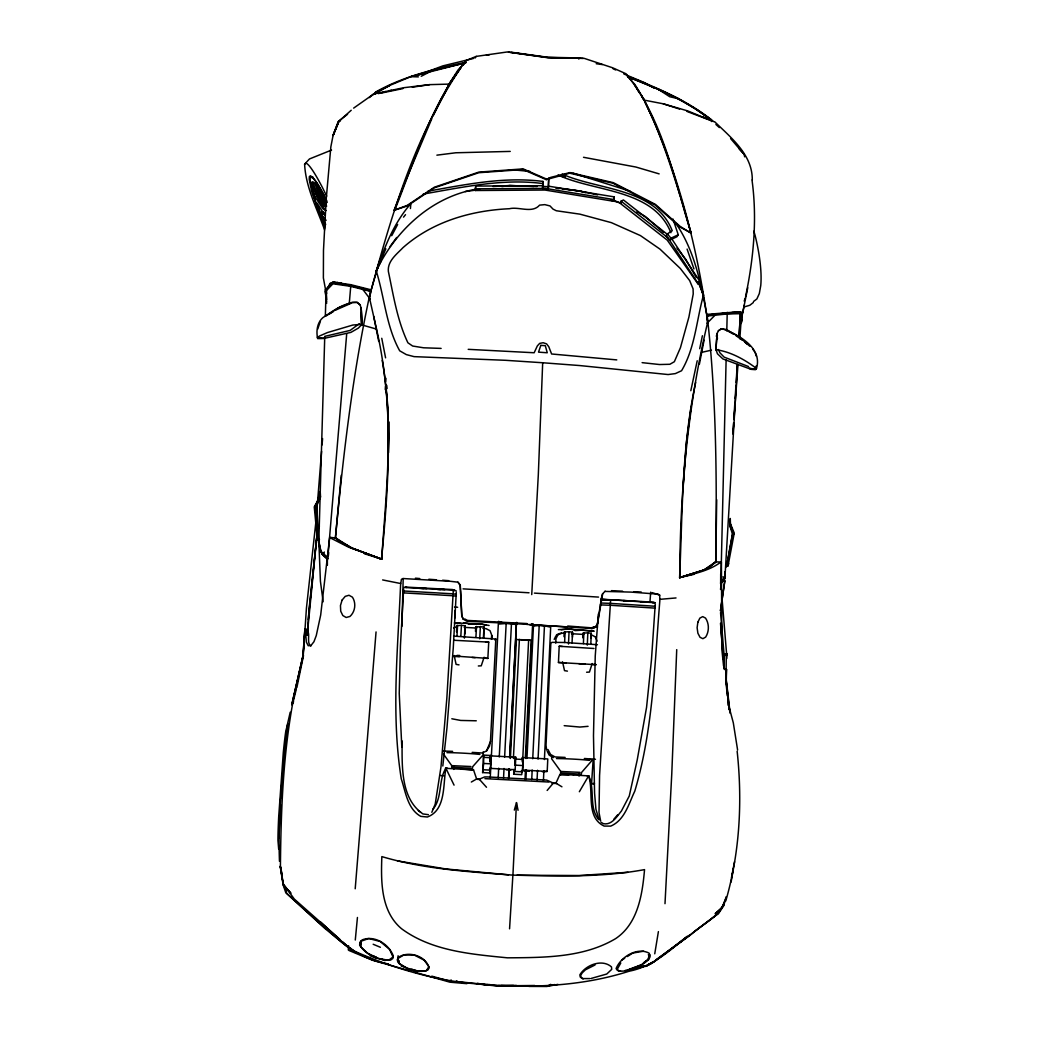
<?xml version="1.0" encoding="UTF-8"?>
<svg xmlns="http://www.w3.org/2000/svg" width="1039" height="1039" viewBox="0 0 1039 1039"><rect width="100%" height="100%" fill="white"/><g stroke="black" fill="none" stroke-linecap="round" stroke-linejoin="round"><path stroke-width="1.5" d="M307.83 629.387L307.219 634.959L307.83 629.387L304.882 629.063L302.985 655.557L291.751 704.832L303.063 655.544L304.882 629.063M717.105 333.467L715.884 350.026L717.04 333.623L718.443 330.688L721.326 328.779M548.293 188.89L548.722 178.344L548.293 188.89L542.566 188.436L542.929 181.422C504.357 176.448 465.966 184.474 428.12 191.15M542.566 188.436L542.929 181.422M364.403 553.748L381.651 559.125C386.118 493.135 393.755 426.146 382.235 360.468M369.468 298.297L371.183 290.115C391.872 213.216 415.652 134.538 460.615 68.106M513.915 769.47L513.682 774.224L521.695 774.652L522.877 765.561L522.552 757.21L522.318 761.964M375.196 94.172L375.209 92.926L390.222 85.198L411.184 76.509L431.899 70.6M695.662 382.495C681.714 446.536 682.571 512.448 679.584 577.593L704.039 569.982L715.767 562.398C716.923 480.083 716.507 397.249 707.156 315.44L716.04 314.077L740.482 312.882L741.093 320.999L739.82 338.766M715.767 562.398L716.715 499.759M726.495 669.272L726.3 679.987L730.118 713.286M514.331 810.095L516.474 802.615L512.967 874.254M720.65 583.866L720.702 573.931M388.521 452.601L389.118 422.003M321.493 338.324L317.557 338.117C316.116 331.025 317.129 322.726 322.817 317.687C333.155 310.921 344.493 302.141 357.286 302.336L359.988 304.687C363.533 312.258 361.52 342.415 361.04 312.284M490.811 763.834L490.668 755.483L483.564 755.106L482.628 772.574L489.746 772.951L490.811 763.834L483.667 763.457L483.564 755.106M726.118 359.741L720.858 582.749L724.962 577.281L737.456 364.468M726.793 330.87L727.209 313.233M512.889 875.124L517.032 875.228C559.553 876.228 602.516 877.358 644.544 869.617C642.349 894.566 637.985 923.697 615.582 938.659C583.243 957.867 543.865 957.542 507.409 957.828C471.161 954.179 431.769 951.088 401.509 928.697C380.781 911.294 380.923 881.527 381.845 856.604C422.925 868.825 466.004 871.526 508.5 874.812L512.889 875.124L509.565 928.814M387.755 469.16L388.612 436.848L387.911 407.6L385.872 385.04M380.274 258.802L376.274 271.062C384.534 297.362 386.183 326.493 399.703 350.805L406.327 354.598L414.08 356.637L505.512 360.299L542.683 362.754L538.319 474.693L531.734 594.607M726.313 669.038L726.014 679.987L729.17 709.832M324.726 337.259L318.83 541.28L321.103 552.203L327.792 558.424M325.337 316.375L326.09 290.686L333.22 282.998L350.792 285.634L370.663 290.816C352.715 372.235 343.169 455.537 335.35 538.54L341.273 475.213M361.663 324.623L361.091 307.843M726.456 669.246L726.131 680L729.417 709.598M726.793 658.505L726.936 653.895L724.053 653.882L723.482 659.362L724.053 653.882M676.727 649.635L671.778 773.704L664.999 903.683M548.709 186.202L614.114 196.852L614.14 199.592L613.452 201.241L544.968 190.046L475.304 190.514L475.719 186.072L542.267 185.708M403.197 578.567L401.898 626.426M560.541 775.107L560.683 771.912M582.723 637.764L582.918 633.154L587.827 632.829L591.282 633.271L591.243 638.271M583.399 643.596L583.866 632.829M579.048 776.094L579.191 772.899M587.295 645.141L587.827 632.829M590.814 644.037L591.282 633.271M563.982 636.647L564.19 632.05L569.06 631.712L572.528 632.167L572.515 637.154M564.619 642.492L565.112 631.725M551.787 755.691L551.631 758.795L560.8 771.483L560.722 773.055L581.411 774.159L581.476 772.587L591.568 760.964M568.489 644.024L569.06 631.712M572.047 642.92L572.528 632.167M537.059 779.899L537.527 770.263M538.059 759.028L544.462 625.777L539.202 625.465L532.526 626.14L526.02 758.548M543.423 780.523L543.878 770.834M544.41 759.535L550.683 627.218L544.462 625.777M542.371 771.808L547.202 771.419L547.787 758.951L523.331 757.626L521.942 758.314M555.735 643.128L555.943 638.764L557.956 634.725L562.164 633.154L565.242 633.335M566.32 662.947L558.45 662.492L559.203 646.258L562.346 646.44M522.669 760.626L528.643 639.946L516.435 639.53L510.396 758.483M523.331 757.626L522.721 770.107L547.202 771.419M525.344 757.678L531.124 640.388L528.643 639.946M524.994 779.536L525.461 769.847M525.916 779.419L526.396 769.704M526.955 758.366L533.462 625.634M531.721 779.614L532.189 769.977M532.734 758.743L539.202 625.465M729.846 525.76L730.274 518.474L730.443 523.825L732.872 532.617L726.482 566.93L732.417 533.981L729.846 525.76L733.937 534.293M503.538 778.12L504.032 768.483M504.616 757.223L511.461 623.803L506.175 623.491L498.33 624.101L491.356 756.678M508.552 778.497L509.045 768.782M509.617 757.431L516.37 624.608L511.461 623.803M508.733 778.679L509.227 768.99M509.798 757.678L516.37 624.608M516.305 622.868L517.227 623.699L516.799 622.335M513.396 758.509L519.396 639.401M513.837 770.289L515.162 769.704L515.786 757.223L491.265 755.898L490.148 756.587L489.901 761.236M655.167 608.14L610.218 605.269L610.322 603.373L601.75 603.036M492.096 638.66L492.252 635.738M472.148 752.379L482.122 752.989L486.486 751.002L489.447 746.314L490.447 741.534L495.824 639.024L453.601 636.115M489.746 772.951L489.992 768.185M490.239 763.418L490.668 755.483M489.486 768.977L490.616 768.392L491.265 755.898M490.252 777.692L490.759 768.003M501.395 621.893L498.188 622.556L498.746 621.257M498.188 777.834L498.681 768.185M499.265 756.937L506.175 623.491M280.699 814.732L281.037 808.446M456.277 592.36L453.277 647.726L446.991 727.56L442.809 766.016M475.485 631.413L475.745 626.79L483.992 626.907L483.758 638.089M475.914 637.258L476.511 626.452M479.719 638.803L480.382 626.439M483.408 637.699L483.992 626.907M484.694 658.207L487.862 658.388L488.733 642.115L485.564 641.933M483.135 751.976L482.966 755.093L472.602 766.756L472.524 768.341L451.653 767.224L451.731 765.639L443.549 754.197M491.434 639.349L491.668 634.959L490.057 630.712L486.005 628.634L482.888 628.452M331.545 150.071L309.479 158.954L304.609 164.162C305.7 187.163 316.908 208.514 324.61 229.892M460.835 636.141L461.433 625.322L456.848 625.673L456.498 631.842M453.705 769.405L453.887 766.198M464.381 638.128L465.069 625.777L461.433 625.322M465.017 633.881L465.069 625.777M652.492 602.737L655.323 602.763L610.646 599.737L599.568 775.458L599.022 812.602L600.646 821.018M403.652 588.931L400.444 645.596L399.236 693.416L401.807 747.08M456.965 636.141L457.576 625.335M739.067 337.065L740.482 312.882L738.963 337.117M279.816 817.29L280.569 804.744M281.647 798.186L282.011 792.601M293.582 701.702L292.154 704.416L303.232 655.57L306.44 608.114L316.077 520.214M456.238 596.191L453.134 595.75L453.251 593.84L456.368 594.321M317.233 532.656L307.206 635.232L309.18 608.088L317.233 532.63L308.219 619.634M403.755 587.464L453.329 590.165L446.848 698.091L440.978 766.99L435.211 804.108L431.821 812.316M732.989 432.458L733.599 422.769M734.002 416.301L734.82 403.366M735.118 398.521L735.924 385.599M736.131 382.365L737.248 364.585M455.757 623.504L459.693 622.803M348.597 945.75L348.325 950.023L349.26 950.607L372.78 960.335L411.34 971.257M385.235 389.573L385.443 386.352M385.768 381.521L385.976 378.3M454.705 618.166L455.225 610.257M593.191 759.288L591.568 783.484L594.464 783.484M655.245 604.217L651.427 660.259L646.557 707.364L637.245 759.834L629.283 795.965L621.426 811.017C616.919 816.433 611.88 825.369 603.386 823.693L601.062 822.317M281.374 792.263L283.764 760.405A75.808 3.052 -85.9 0 1 287.582 723.676L290.219 712.209M399.093 963.491L397.898 958.49L403.911 954.906L414.314 955.075L424.211 960.192L428.873 966.66L426.224 970.855L417.652 971.036L406.911 968.088L399.093 963.491L399.275 960.945M732.963 434.081L733.781 422.769M734.015 419.535L737.963 364.611M598.334 613.984L595.243 656.025L593.49 735.625L594.568 793.069L595.931 809.277L599.074 819.823M683.052 488.577L686.441 442.341L691.182 406.184M381.975 554.865L381.651 559.125L348.559 547.189L329.636 537.54L320.687 615.01L316.259 635.608L313.934 641.751L310.934 645.544L308.206 645.713L306.349 642.063L305.453 630.556M360.715 945.386L361.014 941.477M649.985 601.542L650.713 592.139M316.466 515.409L321.571 451.368M322.077 444.965L322.584 438.562M482.628 772.574L483.667 763.457M604.932 591.412L630.972 592.1L658.181 594.152L659.687 595.152L659.804 601.1C654.596 664.674 653.089 729.664 634.79 791.147C628.803 803.576 624.712 820.226 610.711 826.109L604.127 826.07C585.489 817.238 594.074 792.056 588.632 775.873L573.359 775.016M355.208 888.774L376.053 631.933M397.898 958.49L398.119 955.763M410.431 208.54L410.834 203.618C389.937 227.606 379.949 258.815 371.468 288.972M283.79 768.172L284.179 763.626M346.714 333.727L327.934 556.826M349.299 303.271L350.792 285.634M328.402 555.657L328.688 552.605M357.442 917.476L355.286 940.022M475.304 190.514L475.719 186.072M284.959 755.132L285.231 752.457M354.299 951.166L350.104 947.932M350.922 284.712L370.858 289.764L370.481 291.388L350.74 286.361L350.922 284.712L340.428 283.205M707.533 322.921L706.676 314.674C695.714 241.308 677.012 168.604 644.829 101.549C659.817 131.836 670.22 164.084 680.272 196.293M720.521 589.516L721.157 583.931M285.907 746.093L286.257 743.067M724.079 666.064L724.027 655.051L725.716 655.064M726.936 653.895L726.742 655.492L724.131 655.154M723.819 662.752L724.079 654.752L720.546 612.62M307.206 635.232L307.804 630.569L306.076 630.387M387.755 417.652L387.794 439.978M658.401 931.606L654.752 953.802M725.754 901.008C739.82 852.72 742.521 801.121 737.145 751.236M720.456 610.867L724.871 580.476L720.456 610.698M287.361 728.781C282.361 772.665 277.738 817.277 279.478 861.331M613.452 201.241L614.114 196.852M316.311 505.448L320.22 491.421L320.519 496.876L316.791 505.422L318.596 540.293M716.702 339.415L717.391 335.142M755.639 369.235L756.509 368.377C762.756 347.649 738.21 334.441 722.56 328.921M687.143 936.399C669.648 950.776 652.141 966.789 629.283 971.166C579.645 987.076 526.539 988.479 474.992 983.712C434.549 980.569 392.248 967.725 356.364 951.997M602.672 593.763L597.516 623.855L595.646 627.062L591.892 628.517L526.799 624.426M731.105 882.033L733.326 869.007M753.652 369.287L748.911 368.261L755.132 369.092L756.379 365.728M349.156 947.464L349.026 948.204L325.142 928.671L285.816 892.774L283.179 885.098L280.218 866.214L283.309 884.76L290.569 892.813M699.377 364.234L704.091 340.117M731.482 877.526L734.547 861.721M741.171 320.194L747.768 287.764M726.3 655.297L726.105 670.025L724.884 669.623L723.534 665.648L721.936 650.232L721.391 562.112L715.429 561.8L710.897 566.19L704.039 569.982L679.766 577.632C679.935 491.759 687.766 405.937 707.65 322.298M749.885 346.299L738.898 336.766L726.235 329.441L722.495 329.064M723.741 668.856L724.027 655.051L725.975 655.077M690.818 390.703L697.221 360.754M287.595 727.287L288.284 723.962M296.842 687.623L303.518 655.518M699.702 348.675L702.39 335.727M740.716 320.908L742.197 313.83L740.742 311.817L711.975 314.505L706.611 316.012M317.7 329.103L320.402 321.246M745.573 296.583C753.613 258.503 757.327 218.8 752.015 180.085M742.625 313.064L744.353 304.998M700.364 282.647L703.429 295.271C696.494 320.324 695.039 348.091 681.558 370.741L675.363 373.598L668.103 374.547L579.645 365.546L542.683 362.754M513.682 774.224L514.305 771.419L522.344 771.847M724.105 579.749L725.261 574.684L724.793 578.58L721.014 583.061L724.105 579.749L723.105 576.658M447.38 768.211L445.887 768.25C442.887 784.627 446.108 810.004 427.367 817.005L420.782 816.368C407.483 809.004 405.626 791.835 401.262 778.808C391.054 714.871 397.859 649.648 400.56 585.308L401.379 579.346L402.963 578.528L450.355 581.308L457.939 582.178L460.29 585.061L460.42 589.957M724.235 901.995C719.728 916.775 702.481 923.905 692.039 933.84M369.481 296.972L370.546 292.569M296.219 689.532L292.491 704.507C282.972 757.444 280.92 812.316 280.426 866.227L283.024 882.202M350.572 948.464L350.364 949.282L353.364 951.308L353.611 950.477M724.105 903.06L721.586 908.268L715.092 913.671M726.04 896.852L723.806 905.566L715.624 913.398M728.638 563.502L727.988 566.138L734.261 533.033L730.443 523.825M724.949 900.047L723.339 906.281L718.572 913.476L653.609 962.101M667.752 234.645L623.439 199.969L621.049 201.15L620.387 203.475L667.22 240.1L697.909 283.855L699.741 281.192L671.181 237.97M546.397 179.02L523.149 168.889L478.823 172.11L434.367 187.215L407.262 205.358L394.08 210.255L407.223 205.969L434.289 187.838L478.719 172.721L522.994 169.526L546.228 179.617L550.787 177.357L569.943 172.578L613.283 182.656L655.414 204.384L680.038 226.32L691.143 233.307L683.065 205.203M744.223 301.128L745.132 298.102M465.355 62.756L465.68 61.756L463.212 65.132M592.204 663.518L589.438 672.077L586.593 672.233M319.454 539.28L318.492 542.215L320.506 551.527M649.609 954.477L647.829 959.815L644.167 962.283M484.122 657.232L481.239 665.83L478.33 665.973M323.713 338.052L319.596 338.298L317.337 337.156M716.3 336.233L717.274 333.558M394.599 210.592C415.016 159.396 431.237 104.043 466.16 60.496L476.239 56.392L507.331 51.95L548.034 57.768L584.269 58.379L612.568 67.756L626.036 73.782C662.895 118.849 674.09 178.968 691.143 233.307M340.493 120.641L338.922 120.94L333.025 135.46L338.259 121.459L339.831 121.108M454.056 785.133L445.887 768.25C438.159 780.159 442.627 798.29 432.679 809.524M457.939 582.178L460.199 585.295L460.303 587.217M394.08 210.255L404.496 183.539M333.155 135.447L338.831 121.082L347.558 114.277M405.106 182.033L431.795 118.745M317.376 531.085L319.415 526.02M486.486 751.002L490.447 741.534M376.274 271.062L378.183 266.594M379.456 263.62L380.716 260.646M381.988 257.672L385.859 248.828M391.729 235.71L397.625 224.502M471.342 782.029L476.628 778.977L479.265 779.185L484.655 776.938L487.213 776.925L546.644 780.081L553.306 783.107L555.93 783.172L559.865 774.523L568.943 774.743M433.12 115.926L449.186 84.107L457.251 72.613M322.999 554.878L319.804 549.462L321.804 553.579L327.571 558.722L322.999 554.878L324.337 552.034M327.181 289.232L329.882 283.582L333.48 281.92L365.936 289.167L371.105 291.478M554.203 639.401L555.943 635.829M451.108 979.907L450.484 981.18L448.822 980.946L431.782 976.141M381.053 261.153L376.209 270.906C395.378 230.814 431.211 197.085 475.953 189.228M279.179 847.876L278.66 848.915L277.958 840.473A60.859 2.507 -85.9 0 1 278.686 816.81L283.283 752.704A60.833 2.507 -85.9 0 1 285.868 730.716L287.647 724.131M439.77 101.848L449.186 84.107L429.588 84.64L403.937 87.692L374.196 93.939L375.209 92.926L353.637 108.121M318.817 498.772L314.259 506.889L317.389 539.89L315.259 505.655L320.519 496.876M579.346 791.731L588.632 775.873C595.282 789.25 588.632 806.991 598.438 819.239M721.365 908.541L717.845 913.801L693.857 931.983M740.404 322.739L742.002 320.259L740.833 312.064M740.236 324.285L741.846 321.804L740.703 313.687L727.222 313.947L707.325 316.025L707.104 314.375L733.261 312.207M562.125 174.058C598.113 190.332 655.323 187.54 672.22 230.723L667.298 233.931L665.973 235.918L669.571 240.217L676.909 236.749L678.246 234.775L672.999 219.047M669.571 240.217L670.973 238.178L678.246 234.775M495.032 640.167L495.824 639.024M390.119 246.477L396.664 237.489M474.992 58.093L476.239 56.392M721.767 582.736L725.144 578.165L724.728 575.138M653.622 961.582L646.907 965.504M620.79 962.984L617.322 969.166L618.478 970.881C629.283 972.361 640.777 966.828 648.635 959.581L649.518 957.049L648.349 954.62M403.535 217.138L405.509 214.683M547.15 790.458L553.306 783.107M613.828 819.239L617.776 814.706M646.271 965.906L636.18 968.491M461.069 67.496L448.991 84.094L458.056 69.964L465.68 61.756M605.153 591.178L602.451 593.983L601.516 597.594L597.373 623.971L595.516 627.179L591.762 628.634M707.078 323.259L716.04 314.168L726.69 313.336M374.378 93.549L390.222 85.016M359.26 323.739L350.169 330.402L324.61 336.402M578.736 59.002L579.827 57.976L547.683 57.262L511.617 52.275M351.221 110.264L339.182 120.966L333.051 135.577L330.857 146.785L326.194 199.215L323.48 250.425L323.376 277.92L325.791 291.011M687.156 936.503L653.167 962.465L645.505 966.465L647.609 965.556M369.313 97.601L371.845 95.575M372.3 95.159L376.3 92.172L375.534 92.068C403.041 76.522 433.951 69.132 464.576 62.535L465.42 62.756M372.456 94.809L390.222 85.198M753.249 302.596L749.794 305.284L743.781 307.037M753.457 301.557L756.86 298.972L759.314 293.595L760.743 285.66A67.795 18.962 75 0 0 755.197 235.84L753.885 231.165M677.454 944.412L690.078 934.853M655.557 960.075L690.831 934.775M715.65 561.787L704.039 569.982L679.584 577.593L694.299 574.255M498.681 622.582L501.59 621.932M304.609 164.162L306.011 163.214A69.756 7.948 67.3 0 1 322.194 187.059L326.701 196.137M642.011 964.218L649.31 958.413L650.167 955.75L649.05 953.114C637.05 946.828 620.673 956.958 616.088 968.569L617.361 970.348L620.517 971.088M718.378 330.844L721.248 328.934M622.036 959.984L624.699 958.257M627.361 956.542L632.686 953.088L643.609 951.179M550.722 984.336L548.748 985.543L554.904 984.569M329.103 314.129L333.246 311.609M336.013 309.921L351 303.336M476.628 778.977L473.537 769.912L445.38 768.289M312.168 177.942L313.297 177.266M531.903 623.932L530.929 624.504L533.332 623.907M648.531 964.231L649.401 963.737M697.909 283.855L697.468 282.465L699.741 281.192M649.089 964.763L652.193 963.036M418.392 76.873L411.184 76.691L465.914 62.665M326.064 210.566L322.921 208.722L315.181 197.059L317.246 195.929M465.602 62.834L431.899 70.717L421.224 76.276M514.461 757.899L515.786 757.223M637.907 966.166L640.647 964.867M325.402 223.554L325.545 224.775L321.571 214.566L324.038 213.463L324.999 215.177M595.035 964.971L585.399 969.829L582.243 972.842L580.723 975.335L581.074 977.4L583.204 978.894M721.118 561.891C709.156 571.021 693.805 573.749 679.584 577.593M594.386 626.673L591.503 627.829L567.723 626.023M632.167 968.517L636.53 966.828M546.228 179.617L569.736 173.201L613.049 183.254L655.128 204.995L679.74 226.905L691.312 233.022M417.327 75.418L442.835 65.886L473.459 58.457M457.03 981.037L455.926 981.452L498.993 985.855L534.734 985.504M453.575 627.933L456.42 626.881M629.387 969.205L639.284 965.556M557.761 634.206L561.489 632.894M378.352 93.64L385.703 91.549M559.865 774.523L573.554 774.964M626.166 971.244L633.621 968.906M639.582 967.036L644.063 965.634M629.491 970.283L634.842 968.803M325.817 205.982C319.116 203.28 316.817 179.422 311.96 182.15L313.895 194.02L317.35 193.085M625.166 970.452L630.712 969.075M382.001 92.913L402.911 88.588M701.611 352.364L711.468 350.169M454.381 622.906L480.966 623.907L489.083 625.491M388.638 90.848L391.56 90.302M557.956 984.375L546.839 986.479L528.877 986.414M591.126 978.452L606.763 974.024L611.724 969.348L611.49 966.919C602.165 958.542 585.658 964.945 579.853 974.842L580.23 977.024L582.398 978.582L589.892 978.569M423.263 194.046C462.628 187.332 502.46 178.318 542.579 183.526M561.177 629.777C565.047 629.127 573.307 628.127 575.022 630.595L582.827 630.128L594.139 631.218L569.177 629.153L558.385 629.608M329.882 283.582L337.272 282.478L341.896 283.556M412.327 87.185L429.588 84.64M676.025 597.944L659.934 599.334M465.199 191.54L479.537 189.605M501.863 186.591L509.837 185.513L537.189 186.488M727.326 313.284L738.028 311.895L742.197 313.83M436.887 155.162L455.822 152.772L510.227 151.408M430.419 70.899L431.899 70.717M588.074 726.326L579.918 727.053L564.19 725.664M516.448 985.453L498.395 985.53M519.5 985.777L498.421 986.154L477.07 983.894M734.885 312.22L738.028 311.895M513.539 985.466L501.162 985.504M628.037 872.292L579.255 875.526L517.032 875.228M492.889 186.539L509.837 185.513L533.721 186.488M558.45 662.492L596.191 664.687L593.035 664.505M476.265 720.793L460.693 720.443L451.822 718.767M591.256 783.809L594.269 783.679M583.035 58.34L547.917 57.509L508.5 52.119M678.064 98.64L669.7 96.718L658.492 89.432L627.634 76.73C657.077 88.185 686.493 100.731 711.598 120.29M466.901 983.66L449.9 982.18L414.431 972.127M451.731 765.639L470.901 766.522M305.128 630.712L307.83 630.673M560.8 771.483L579.996 772.354M600.776 599.659L610.646 599.737M475.615 188.812L545.462 188.423L614.14 199.592M488.733 642.115L454.303 640.284M452.614 590.347L455.043 590.36L452.355 589.529L405.158 587.061L406.781 587.451M446.913 752.639L452.887 752.73A22.884 1.065 3 0 1 474.472 753.898L479.888 754.418M453.407 655.973L487.862 658.388M556.488 758.561L562.683 758.665A22.78 1.052 2.8 0 1 584.061 759.821L589.152 760.327M486.434 54.898L489.122 54.95M484.927 778.64L548.995 782.042M457.017 655.401L459.693 655.466M641.18 592.009L633.621 591.736M441.12 348.403L423.587 347.792L412.626 346.026L407.898 342.779C397.262 320.467 393.443 295.44 388.365 271.413C387.339 261.14 396.638 254.269 402.976 247.672C432.263 221.723 470.94 210.488 509.396 208.722C518.877 206.371 532.124 213.761 539.579 205.138L544.8 204.631L550.021 205.943L553.021 209.112L556.294 210.748L579.892 214.151L611.4 222.658L640.427 235.593L659.973 249.126L680.337 268.491L689.688 280.621L693.078 288.855L693.221 293.985L688.909 317.038L680.441 347.688L674.35 361.715L669.869 364.286L659.531 364.533L642.115 362.65M468.212 349.338L534.15 352.753L537.371 345.87L539.683 343.377L543.15 342.74L546.566 343.87L548.761 346.688L551.605 353.987L616.776 359.897M463.069 588.866L529.033 592.788M600.243 604.893L610.218 605.269M529.552 624.66L567.489 626.894M305.128 630.166L307.817 630.27M443.51 751.028L452.64 751.366M403.379 590.97L453.251 593.84M647.193 602.075L640.453 601.711M357.273 302.505L352.195 302.284L338.532 307.791L326.337 315.804M552.047 783.328L556.735 783.523M403.262 592.866L453.134 595.75M611.464 590.659L622.543 591.191M565.151 757.418L555.008 756.937L550.579 754.47L547.93 749.483M490.616 768.392L515.162 769.704M483.836 757.353L490.953 757.743M522.955 759.47L514.928 759.028L514.824 765.12L522.877 765.561M506.227 769.873L510.798 770.12M521.331 770.678L529.422 771.12M483.174 769.756L490.304 770.133M487.031 984.44L490.122 984.608M486.823 984.803L490.018 984.972M417.6 588.1L426.886 588.606M589.308 759.561L592.438 759.73M614.802 600.01L602.101 599.854L603.503 600.048M623.621 600.75L629.738 601.1M435.899 589.126L444.861 589.645M437.471 589.464L440.419 589.633M527.007 623.569L467.472 620.426L464.706 618.932M526.903 624.309L466.823 621.192L463.277 619.166L461.81 615.737L460.524 590.62M520.838 639.79L531.124 640.388M452.965 656.362L459.316 656.739M472.005 657.466L475.174 657.648M578.892 663.674L585.178 664.038M460.965 768.951L473.537 769.912M534.397 593.113L598.516 597.087M610.322 603.373L655.258 606.257M594.269 626.816L597.464 627.011M464.199 627.348L476.667 628.076M571.424 633.699L583.762 634.439M454.446 607.075L457.68 607.27M623.53 600.529L631.4 601.036M611.854 600.061L600.763 599.23L653.973 602.204M476.979 779.315L480.109 779.51M418.912 588.256L423.548 588.555M556.514 634.634L557.956 634.725M640.907 601.672L645.674 601.997M584.321 758.496L595.477 759.288M428.834 579.243L436.484 579.801M442.601 580.243L448.718 580.684M482.953 984.401L489.122 984.855M542.916 186.345L548.657 186.786M724.079 654.752L726.69 654.96L721.78 595.373M453.329 590.165L456.368 590.97M463.836 622.971L467.992 623.413L468.537 624.257L480.667 623.971L486.278 625.322M415.431 578.178L419.743 578.554M508.5 874.812L445.913 868.968L397.469 860.902M513.863 169.902L529.994 171.422M557.099 188.124L561.683 188.566M597.438 644.712L564.995 642.505L551.93 642.336L550.826 643.453L546.02 745.197L546.631 750.093M305.804 630.374C311.635 631.192 305.765 642.557 310.843 646.037M428.38 814.693L422.899 813.927L418.301 810.511M329.921 537.345L335.922 537.994L342.675 543.163L351.805 548.021L381.651 559.125L351.805 548.021L336.714 539.332M593.996 648.492L559.203 646.258M440.432 775.471L443.614 775.808M555.93 188.228L559.086 188.591M562.255 188.955L579.632 190.955L597.672 194.916M586.892 775.717L588.866 775.951M557.644 175.76L565.398 176.825M563.216 188.721L579.632 190.955L585.801 192.786M596.204 63.717L602.334 64.574M335.935 282.556L332.935 282.127L325.22 289.803L326.545 301.791M350.74 286.361L332.896 283.777L325.246 291.401L326.636 303.375M595.412 636.933L597.087 641.193M567.437 671.129L564.515 670.636L562.528 661.791M459.017 664.869L456.095 664.376L454.173 655.492M710.04 119.836L711.663 120.108L697.572 110.16L678.077 98.458L658.505 89.315M400.599 583.515L382.638 579.931M583.515 157.292L635.881 167.032L659.142 173.877M697.572 110.342L713.962 121.693L687.675 110.9L663.155 103.783L644.167 100.121L641.582 96.25M477.472 983.297L480.213 983.842M515.928 622.868L516.734 623.66M351.273 285.816L361.91 288.232L370.183 299.102M337.272 282.478L350.598 285.673M658.492 89.432L660.064 89.861M388.417 963.906C360.416 959.75 338.584 941.815 319.986 921.58M362.728 325.155L376.521 329.103C393.963 404.535 389.002 482.745 381.508 559.151L351.805 548.021L335.597 537.942M610.477 200.111L621.283 203.319L613.971 200.41M411.353 970.088L417.301 971.907M401.301 966.049L405.742 967.413M411.678 969.231L417.6 971.049M558.034 174.994C594.659 192.15 653.362 188.669 670.895 232.71M572.944 173.123L630.037 191.163M663.155 103.783L679.532 109.043M686.974 111.433L707.975 119.472M652.206 592.646L659.687 595.152M362.923 955.763L371.365 958.828M748.522 366.559L724.105 357.117L719.858 352.728L718.378 349.507M380.651 958.88L385.053 960.581M370.222 955.711L376.053 958.023M373.339 956.01L376.248 957.166M627.153 76.042C656.531 87.484 685.974 99.848 711.014 119.407M703.351 117.082L711.157 120.745M373.183 944.269L380.391 947.282M623.842 73.951L644.349 82.575L654.167 88.133M612.997 68.678L615.659 69.964M591.477 634.894L595.516 636.959M354.793 952.244L356.845 953.347L349.701 948.62L320.129 921.697M636.933 211.748L645.401 216.528L663.57 232.437M728.846 331.532L733.04 333.948M735.846 335.558L742.391 340.208M553.345 757.613L549.15 755.093L547.267 751.34M555.93 783.172L561.93 786.809M452.731 590.191L453.666 590.827M420.678 812.277C400.262 795.978 402.223 764.47 402.067 740.885M356.247 952.724L354.455 950.893M621.049 201.15L667.999 237.853L697.468 282.465M744.898 342.234L747.392 344.273M358.182 303.284L359.975 304.856M339.74 939.23L294.297 899.06L283.244 883.747M343.065 942.165L349.195 947.672M715.91 124.459L719.365 127.576M324.973 206.644L321.571 203.566L312.726 182.448C313.921 192.176 319.233 202.06 325.142 209.8M714.754 121.81C731.17 137.849 752.418 154.616 752.275 179.695M321.973 554.164L327.636 559.566L327.779 557.644L320.83 551.215L318.479 540.371M290.491 892.917L284.79 887.384L283.024 884.332M290.868 893.228L285.102 887.579L286.621 893.189L324.895 928.048L328.973 930.489L320.895 922.58M479.265 779.185L486.499 787.263M739.197 148.941L743.612 153.525M628.478 77.47L634.998 84.601L644.362 100.134L641.816 96.198M326.09 220.359L321.571 214.566M667.298 233.931L670.973 238.178M730.612 138.564L743.249 153.343M676.947 248.087L685.727 259.308L696.286 277.478M752.665 348.974L754.275 351.286M324.817 215.034L317.012 203.073L324.778 225.086M635.011 85.692L640.115 93.562M637.388 89.471L639.933 93.471M641.634 96.12L644.167 100.121M676.324 224.047C694.234 250.464 700.844 282.556 706.507 313.505M323.921 194.916L319.986 188.124L325.35 206.631M326.908 202.592L315.414 183.098L324.207 203.943M326.688 200.54L320.077 188.033A56.898 6.481 67.3 0 0 312.375 177.266L310.986 176.786L310.206 177.76L310.129 180.318L313.687 195.722A56.989 6.494 67.3 0 0 321.934 219.177L324.817 226.333M326.96 201.93C322.142 192.955 318.35 182.63 310.57 175.773L309.349 176.513L309.232 179.409L311.635 191.189L324.947 228.151M644.712 101.341L653.089 119.199M463.212 619.283L461.745 615.867L460.407 587.879M313.895 194.02L315.181 197.059M698.091 281.894L703.481 295.128M282.296 875.37L280.504 866.721M720.559 582.957L720.923 583.879L720.975 581.983L725.326 576.359L724.715 571.814M323.311 211.527L324.038 213.463M698.689 282.335L703.429 295.271M755.08 352.429L756.457 356.377M711.299 120.303L711.728 121.563M687.091 249.087L693.935 268.945M681.194 199.254L682.597 203.722M728.482 704.728L733.313 722.845L737.599 750.002M323.895 195.89L326.584 206.332M743.976 153.98L744.69 156.837M369.442 297.661L376.521 329.103M516.474 802.615L518.058 810.29M373.689 316.285L378.741 341.441M381.755 338.285L385.586 357.845M323.142 601.789L320.415 581.269L318.908 543.176M707.078 317.168L707.676 321.635M386.742 385.391L387.092 388.547M725.741 679.909L727.365 695.948M727.858 700.767L728.352 705.572M723.469 659.635L720.495 623.218M717.04 334.259L717.404 338.792M720.754 627.257L721.858 641.076M326.09 290.686L326.791 299.609M326.506 290.647L326.727 293.634M317.389 527.565L317.635 530.76M727.209 312.323L727.222 313.947M327.363 559.579L327.376 565.307M322.635 214.45A51.145 5.87 67.3 0 1 321.571 211.592M279.166 837.733A63.379 1.533 -86.9 0 1 279.816 817.368M361.014 941.217L360.611 946.685L367.572 953.205L378.508 958.439L388.547 960.309L393.002 956.997L389.599 949.373L380.131 941.477L368.793 938.516L361.014 941.217M359.91 942.438L359.637 945.152C366.027 954.958 379.027 960.802 390.56 960.101L392.859 958.465L393.145 955.542C388.69 943.996 374.235 934.892 362.13 939.918L359.91 942.438M697.857 622.205L697.117 627.751L697.896 633.245L700.039 637.31L702.871 638.686L705.637 637.128C709.273 631.491 709.286 623.66 705.533 618.088L702.715 616.608L699.857 618.127L697.857 622.205M756.431 368.429L755.496 369.689L751.158 369.352L722.884 358.923L717.442 353.767L716.053 349.727C730.547 351.65 744.872 359.637 756.431 368.429M342.091 600.1L340.454 605.555L340.714 611.205L342.818 615.53L346.156 617.478L349.922 616.478C355.26 611.724 356.338 603.139 352.429 597.165L349 595.256L345.234 596.36L342.091 600.1M361.923 324.324L358.416 328.077L350.909 332.376L323.687 338.493L317.661 338.597L317.635 337.246L319.856 335.857L327.467 332.558L352.896 325.025L361.923 324.324M540.812 345.364L538.527 352.143L547.254 352.766L545.306 345.675L540.812 345.364M398.547 957.27L397.262 959.646L397.859 962.166C405.288 969.205 417.847 973.543 427.717 970.179L429.133 968.062C426.237 956.01 408.613 950.464 398.547 957.27"/></g></svg>
